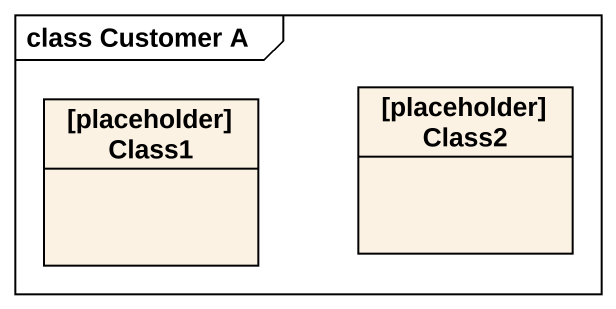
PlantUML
@startuml
mainframe class Customer A
hide circle
hide empty members
class "[placeholder] Class1" as placeholder_Class1
class "[placeholder] Class2" as placeholder_Class2
@enduml
